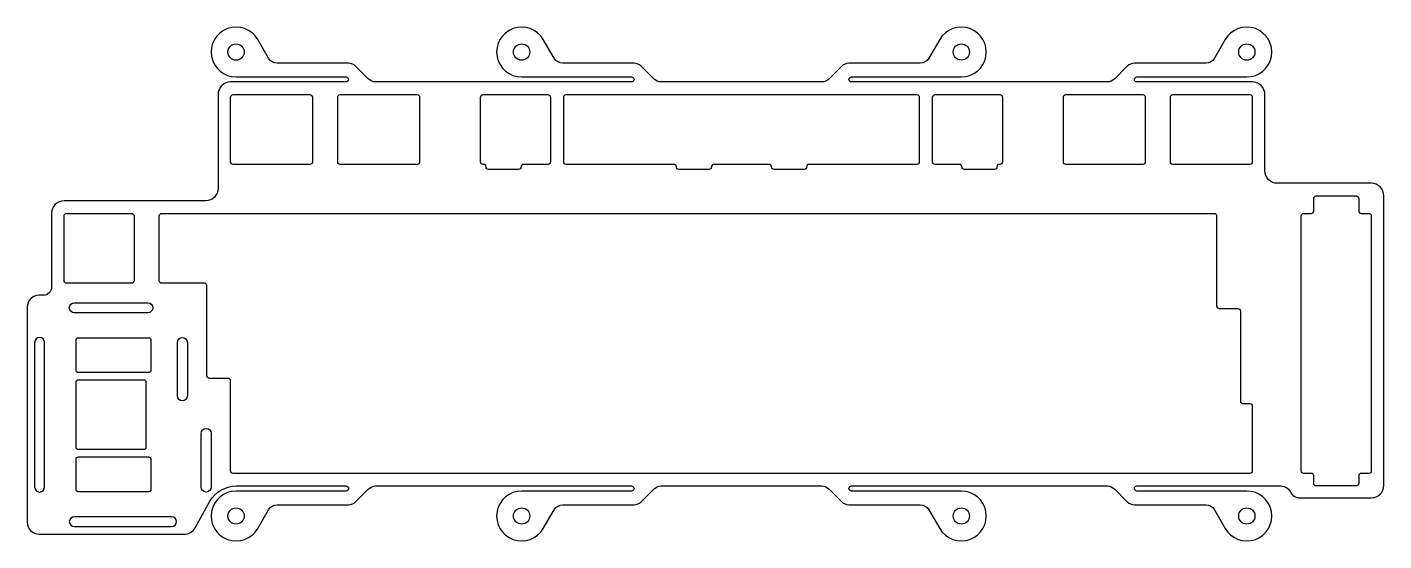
# Model space of a CAD drawing. Header units: millimetres. Extents: x -284 to -13, y 11 to 114.
import ezdxf

# ---------------------------------------------------------------- set-up
doc = ezdxf.new("R2010")
doc.units = ezdxf.units.MM
doc.layers.get('0').update_dxf_attribs({"linetype": 'CONTINUOUS'})

msp = doc.modelspace()

# ---------------------------------------------------------------- linework, layer by layer
for points in [[(-242.45, 22.23), (-220.45, 22.23, -1), (-220.45, 21.22), (-242.45, 21.22, 1.732051), (-238.12, 13.72), (-235.95, 17.47, -0.267949), (-234.22, 18.47), (-219.93, 18.47, 0.198912), (-218.52, 19.06), (-215.94, 21.64, -0.198912), (-214.53, 22.23), (-163.3, 22.23, -1), (-163.3, 21.22), (-185.3, 21.22, 1.732051), (-180.97, 13.72), (-178.8, 17.47, -0.267949), (-177.07, 18.47), (-162.78, 18.47, 0.198912), (-161.37, 19.06), (-158.79, 21.64, -0.198912), (-157.38, 22.23), (-125.2, 22.23, -0.198912), (-123.79, 21.64), (-121.21, 19.06, 0.198912), (-119.79, 18.47), (-105.5, 18.47, -0.267949), (-103.77, 17.47), (-101.61, 13.72, 1.732051), (-97.28, 21.22), (-119.28, 21.22, -1), (-119.28, 22.23), (-68.05, 22.23, -0.198912), (-66.64, 21.64), (-64.06, 19.06, 0.198912), (-62.64, 18.47), (-48.35, 18.47, -0.267949), (-46.62, 17.47), (-44.46, 13.72, 1.732051), (-40.13, 21.22), (-62.13, 21.22, -1), (-62.13, 22.23), (-33.27, 22.23, -0.286343), (-31.47, 21.1, 0.286343), (-29.45, 19.84), (-15.2, 19.84, 0.414214), (-12.7, 22.34), (-12.7, 80.38, 0.414214), (-15.2, 82.88), (-34.01, 82.88, -0.414214), (-36.51, 85.38), (-36.51, 100.69, 0.414214), (-39.01, 103.19), (-62.13, 103.19, -1), (-62.13, 104.19), (-40.13, 104.19, 1.732051), (-44.46, 111.69), (-46.62, 107.94, -0.267949), (-48.35, 106.94), (-62.64, 106.94, 0.198912), (-64.06, 106.35), (-66.64, 103.77, -0.198912), (-68.05, 103.19), (-119.28, 103.19, -1), (-119.28, 104.19), (-97.28, 104.19, 1.732051), (-101.61, 111.69), (-103.77, 107.94, -0.267949), (-105.5, 106.94), (-119.79, 106.94, 0.198912), (-121.21, 106.35), (-123.79, 103.77, -0.198912), (-125.2, 103.19), (-157.38, 103.19, -0.198912), (-158.79, 103.77), (-161.37, 106.35, 0.198912), (-162.78, 106.94), (-177.07, 106.94, -0.267949), (-178.8, 107.94), (-180.97, 111.69, 1.732051), (-185.3, 104.19), (-163.3, 104.19, -1), (-163.3, 103.19), (-214.53, 103.19, -0.198912), (-215.94, 103.77), (-218.52, 106.35, 0.198912), (-219.93, 106.94), (-234.22, 106.94, -0.267949), (-235.95, 107.94), (-238.12, 111.69, 1.732051), (-242.45, 104.19), (-220.45, 104.19, -1), (-220.45, 103.19), (-243.56, 103.19, 0.414214), (-246.06, 100.69), (-246.06, 81.88, -0.414214), (-248.56, 79.38), (-276.9, 79.38, 0.414214), (-279.4, 76.88), (-279.4, 62.05, -0.414214), (-281.01, 60.44), (-281.9, 60.44, 0.414214), (-284.28, 58.06), (-284.28, 14.96, 0.414214), (-281.9, 12.58), (-252.84, 12.58, 0.271252), (-250.66, 13.86), (-247.68, 19.16, -0.271252)], [(-243.54, 87.16), (-243.54, 100.16, -0.414214), (-243.04, 100.66), (-227.66, 100.66, -0.414214), (-227.16, 100.16), (-227.16, 87.16, -0.414214), (-227.66, 86.66), (-243.04, 86.66, -0.414214)], [(-205.73, 100.16), (-205.73, 87.16, -0.414214), (-206.23, 86.66), (-221.61, 86.66, -0.414214), (-222.11, 87.16), (-222.11, 100.16, -0.414214), (-221.61, 100.66), (-206.23, 100.66, -0.414214)], [(-192.41, 86.16, 0.414214), (-192.91, 86.66), (-193.03, 86.66, -0.414214), (-193.53, 87.16), (-193.53, 100.16, -0.414214), (-193.03, 100.66), (-180.03, 100.66, -0.414214), (-179.53, 100.16), (-179.53, 87.16, -0.414214), (-180.03, 86.66), (-184.91, 86.66, 0.414214), (-185.41, 86.16, -0.414214), (-185.91, 85.66), (-191.91, 85.66, -0.414214)], [(-147.81, 100.66, 0.00625), (-147.79, 100.66, -0.003125), (-147.79, 100.66), (-134.79, 100.66, -0.003125), (-134.78, 100.66, 0.00625), (-134.77, 100.66, -0.003125), (-134.76, 100.66), (-106.21, 100.66, -0.414214), (-105.71, 100.16), (-105.71, 87.16, -0.414214), (-106.21, 86.66), (-127.76, 86.66, 0.414214), (-128.26, 86.16, -0.414214), (-128.76, 85.66), (-134.76, 85.66, -0.414214), (-135.26, 86.16, 0.414214), (-135.76, 86.66), (-146.81, 86.66, 0.414214), (-147.31, 86.16, -0.414214), (-147.81, 85.66), (-153.81, 85.66, -0.414214), (-154.31, 86.16, 0.414214), (-154.81, 86.66), (-176.36, 86.66, -0.414214), (-176.86, 87.16), (-176.86, 100.16, -0.414214), (-176.36, 100.66), (-147.81, 100.66, -0.003125)], [(-89.66, 86.66, 0.414214), (-90.16, 86.16, -0.414214), (-90.66, 85.66), (-96.66, 85.66, -0.414214), (-97.16, 86.16, 0.414214), (-97.66, 86.66), (-102.54, 86.66, -0.414214), (-103.04, 87.16), (-103.04, 100.16, -0.414214), (-102.54, 100.66), (-89.54, 100.66, -0.414214), (-89.04, 100.16), (-89.04, 87.16, -0.414214), (-89.54, 86.66)], [(-76.85, 87.16), (-76.85, 100.16, -0.414214), (-76.35, 100.66), (-60.97, 100.66, -0.414214), (-60.47, 100.16), (-60.47, 87.16, -0.414214), (-60.97, 86.66), (-76.35, 86.66, -0.414214)], [(-55.42, 87.16), (-55.42, 100.16, -0.414214), (-54.92, 100.66), (-39.54, 100.66, -0.414214), (-39.04, 100.16), (-39.04, 87.16, -0.414214), (-39.54, 86.66), (-54.92, 86.66, -0.414214)], [(-27.22, 76.85, 0.414214), (-26.73, 77.35), (-26.73, 79.85, -0.414214), (-26.23, 80.35), (-18.22, 80.35, -0.414214), (-17.72, 79.85), (-17.72, 77.35, 0.414214), (-17.22, 76.85), (-15.73, 76.85, -0.414214), (-15.23, 76.35), (-15.23, 25.25, -0.414214), (-15.73, 24.75), (-17.22, 24.75, 0.414214), (-17.72, 24.25), (-17.72, 22.75, -0.414214), (-18.22, 22.25), (-26.23, 22.25, -0.414214), (-26.73, 22.75), (-26.73, 24.25, 0.414214), (-27.22, 24.75), (-28.73, 24.75, -0.414214), (-29.23, 25.25), (-29.23, 76.35, -0.414214), (-28.73, 76.85)], [(-262.88, 76.35), (-262.88, 63.35, -0.414214), (-263.38, 62.85), (-276.38, 62.85, -0.414214), (-276.88, 63.35), (-276.88, 76.35, -0.414214), (-276.38, 76.85), (-263.38, 76.85, -0.414214)], [(-46.18, 58.3, 0.414214), (-45.68, 57.8), (-41.92, 57.8, -0.414214), (-41.42, 57.3), (-41.42, 39.25, 0.414214), (-40.92, 38.75), (-39.54, 38.75, -0.414214), (-39.04, 38.25), (-39.04, 25.25, -0.414214), (-39.54, 24.75), (-243.04, 24.75, -0.414214), (-243.54, 25.25), (-243.54, 43.3, 0.414214), (-244.04, 43.8), (-247.8, 43.8, -0.414214), (-248.3, 44.3), (-248.3, 62.35, 0.414214), (-248.8, 62.85), (-257.33, 62.85, -0.414214), (-257.83, 63.35), (-257.83, 76.35, -0.414214), (-257.33, 76.85), (-46.68, 76.85, -0.414214), (-46.18, 76.35)], [(-274.84, 58.94), (-260.14, 58.94, -1), (-260.14, 56.94), (-274.84, 56.94, -1)], [(-282.78, 22.02, 1), (-280.78, 22.02), (-280.78, 51, 1), (-282.78, 51)], [(-259.99, 44.95), (-273.99, 44.95, -0.414214), (-274.49, 45.45), (-274.49, 51.45, -0.414214), (-273.99, 51.95), (-259.99, 51.95, -0.414214), (-259.49, 51.45), (-259.49, 45.45, -0.414214)], [(-252.21, 51), (-252.21, 40.27, -1), (-254.21, 40.27), (-254.21, 51, -1)], [(-260.49, 43.01), (-260.49, 30.01, -0.414214), (-260.99, 29.51), (-273.99, 29.51, -0.414214), (-274.49, 30.01), (-274.49, 43.01, -0.414214), (-273.99, 43.51), (-260.99, 43.51, -0.414214)], [(-247.44, 32.75), (-247.44, 22.02, -1), (-249.44, 22.02), (-249.44, 32.75, -1)], [(-259.99, 21.07), (-273.99, 21.07, -0.414214), (-274.49, 21.57), (-274.49, 27.57, -0.414214), (-273.99, 28.07), (-259.99, 28.07, -0.414214), (-259.49, 27.57), (-259.49, 21.57, -0.414214)], [(-255.37, 14.08, 1), (-255.37, 16.08), (-274.84, 16.08, 1), (-274.84, 14.08)]]:
    msp.add_lwpolyline(points, format="xyb", close=True)
for centre, radius in [((-242.45, 109.19), 1.63), ((-185.3, 109.19), 1.63), ((-97.28, 109.19), 1.62), ((-40.13, 109.19), 1.63), ((-242.45, 16.22), 1.63), ((-185.3, 16.22), 1.63), ((-97.28, 16.22), 1.62), ((-40.13, 16.22), 1.63)]:
    msp.add_circle(centre, radius)

doc.saveas('drawing.dxf')
